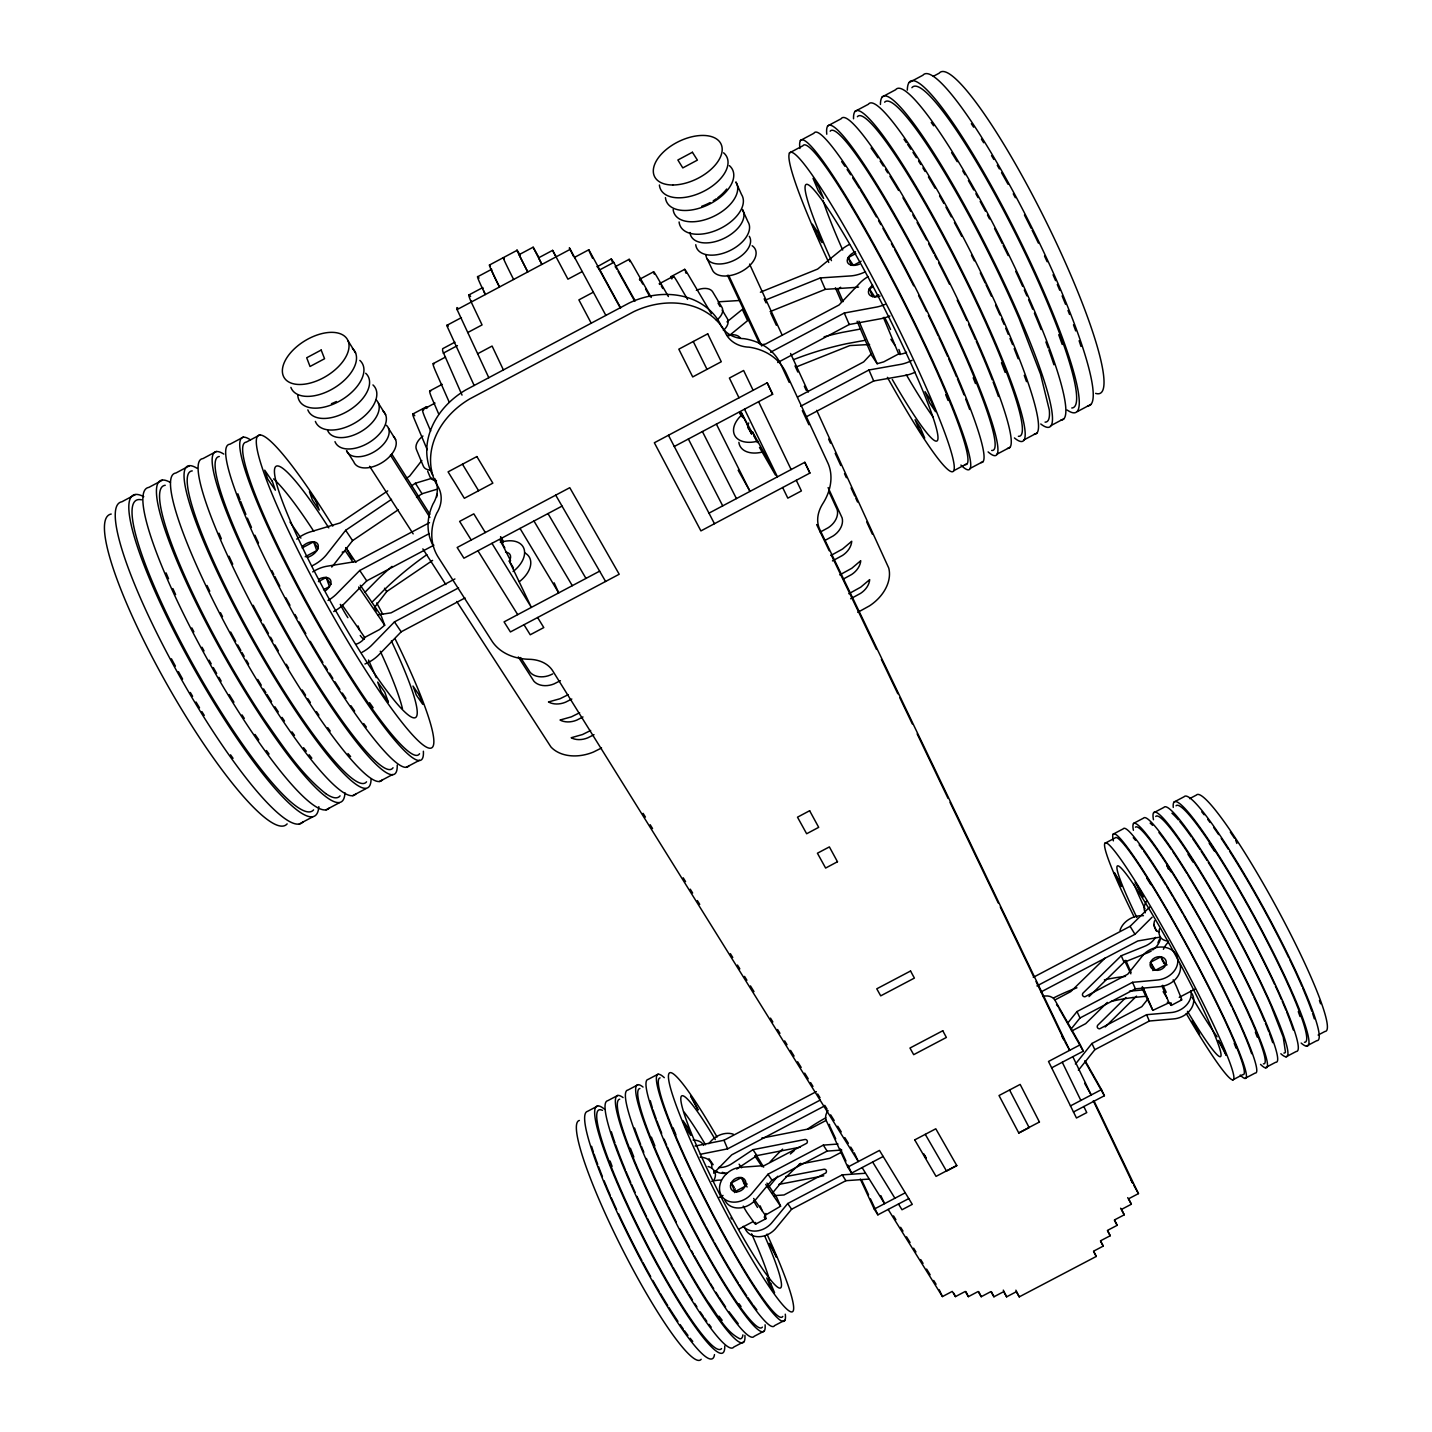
<?xml version="1.0" encoding="UTF-8"?>
<svg xmlns="http://www.w3.org/2000/svg" width="1432" height="1432" viewBox="0 0 1432 1432"><rect width="100%" height="100%" fill="white"/><g stroke="black" fill="none" stroke-linecap="round" stroke-linejoin="round"><path stroke-width="1.5" d="M597.251 266.746L611.285 258.923L612.448 262.235M454.911 342.176L442.631 348.71L442.631 350.93L462.035 395.107M519.333 254.556L533.169 247.181L538.486 256.775M374.558 607.419L386.73 591.541L432.589 560.413M421.831 460.495L409.642 476.104L405.99 478.574M398.257 509.774L352.594 540.616L334.479 563.778A26.062 15.68 -33.1 0 1 331.741 567.054M391.527 499.338L345.667 530.288L327.445 553.486A26.17 15.662 -33 0 1 311.8 565.944M1191.8 993.378A19.69 15.895 -20.6 0 1 1190.422 1009.793A19.69 15.895 -20.6 0 1 1173.005 1018.957L1149.341 1021.016L1094.836 1049.71L1080.498 1067.646A19.601 15.931 -24.9 0 1 1078.332 1070.116M1148.213 998.605L1141.787 1006.66L1099.669 1028.838A3.043 2.452 -23.3 0 1 1097.628 1025.33L1125.928 997.513M1190.815 990.819A19.762 15.913 -20.7 0 1 1170.338 1012.621L1146.602 1014.697L1091.936 1043.481L1077.544 1061.452A19.672 15.949 -24.9 0 1 1075.36 1063.958M772.475 1192.999L781.639 1182.044M1067.663 1023.146L1077.007 1011.565L1132.551 982.316L1156.626 980.097A20.084 15.985 -21 0 0 1177.194 965.275A20.084 15.985 -21 0 0 1166.4 947.644A20.084 15.985 -21 0 0 1142.11 956.325L1127.7 974.243L1084.901 996.797A3.097 2.47 -23.5 0 1 1082.861 993.253L1121.256 955.735L1143.935 946.588A19.833 15.609 -21.4 0 0 1155.606 937.369M1070.706 1029.536L1079.996 1017.991L1135.379 988.832L1159.383 986.648A20.012 15.967 -20.9 0 0 1180.165 964.631M768.554 1187.253L777.755 1176.245M868.597 1179.109L845.9 1180.684L791.592 1209.252L776.43 1227.6A19.654 15.824 -36.8 0 1 759.103 1236.711A19.654 15.824 -36.8 0 1 745.052 1228.459M864.982 1173.291L842.213 1174.884L787.725 1203.542L772.51 1221.926A19.708 15.824 -36.7 0 1 743.226 1226.329M841.765 1150.039L827.123 1151.095L771.938 1180.147L756.472 1198.709A19.959 15.895 -36.5 0 1 738.858 1207.982A19.959 15.895 -36.5 0 1 724.682 1199.712M838.006 1144.025L823.311 1145.117L767.964 1174.258L752.427 1192.856A20.03 15.913 -36.4 0 1 720.6 1194.002A20.03 15.913 -36.4 0 1 741.543 1167.241L764.223 1165.612L806.86 1143.184A3.079 2.452 -33.9 0 0 805.178 1139.46L752.946 1149.681L732.647 1163.178A19.78 15.537 -35.9 0 1 718.56 1167.527M871.247 353.811L863.675 361.902L797.588 397.004M371.908 602.299L384.94 589.089M365.035 592.204L378.137 578.958A238.016 155.515 -31.8 0 1 392.01 566.374M465.006 597.95L401.175 631.816L379.677 653.941A25.937 16.253 -33.5 0 1 364.927 663.983M458.562 587.872L394.462 621.9L372.857 644.06A26.045 16.235 -33.4 0 1 362.117 652.276M433.896 545.18L366.735 580.855L344.665 603.248A26.492 16.182 -33.3 0 1 333.71 611.553M429.278 533.563L359.736 570.491L337.54 592.955A26.599 16.164 -33.3 0 1 328.053 600.456M1033.295 977.322L1130.099 926.325L1149.789 906.975M1036.929 985.932L1134.985 934.291L1152.116 917.214M1105.2 1026.959L1136.525 996.117M1089.018 996.6L1124.084 962.268L1146.692 953.175A19.762 15.591 -21.4 0 0 1151.346 950.884M1107.312 1002.418L1085.689 1023.647L1072.353 1030.664M1105.343 957.865L1070.742 991.624L1055.277 999.769M713.673 1173.184L731.734 1154.836L824.098 1106.184M360.291 585.223L381.324 616.136L384.689 625.211L379.534 629.543L364.677 637.437M840.638 287.241L837.935 289.515L843.144 301.615M728.96 335.858L747.593 320.661L742.331 309.419L726.991 321.878M766.961 1183.101L776.86 1197.635L780.583 1206.227L765.261 1215.213M387.714 490.89L340.172 522.931L311.478 531.54A26.17 15.662 -33 0 0 296.728 539.112M411.718 485.717L415.387 483.246L431.999 478.234M416.533 497.441L422.01 493.754L436.491 489.404M736.71 1169.049L756.955 1155.606L800.345 1147.139M692.408 152.257L677.873 160.008L682.795 167.902L697.402 160.115L692.408 152.257M489.511 265.01L517.131 250.296M477.823 276.662L491.659 269.288A96.051 2.13 61.9 0 0 499.482 287.009A107.311 2.381 61.9 0 1 490.442 266.066M468.837 294.992L482.799 287.546A110.371 3.115 61.8 0 0 482.978 288.62M533.134 247.271L541.905 264.401L538.629 257.814L552.609 250.367L567.931 279.186L582.251 271.561M488.813 377.726L457.094 309.58L570.258 249.311L605.879 315.434M739.037 1229.032L753.339 1221.478M474.153 385.476L446.73 325.44L460.943 317.868A150.378 6.086 61.8 0 1 461.462 317.886M620.521 307.611L588.821 249.759L574.59 257.348A150.467 0.949 62.2 0 0 575.091 258.601M135.36 494.595L121.845 501.791A184.281 33.455 60.5 0 0 181.542 679.591A184.281 33.455 60.5 0 0 303.119 821.735M162.371 480.221L148.856 487.399A184.298 31.397 60.6 0 0 210.2 664.358A184.298 31.397 60.6 0 0 329.575 807.702M189.4 465.812L175.885 473.025A184.316 29.338 60.7 0 0 238.893 649.126A184.316 29.338 60.7 0 0 356.031 793.668M216.429 451.42L202.914 458.616A184.352 27.28 60.8 0 0 267.587 633.875A184.352 27.28 60.8 0 0 382.505 779.652M243.476 437.029L229.961 444.224A184.37 25.221 60.9 0 0 296.281 618.624A184.37 25.221 60.9 0 0 408.997 765.601M800.309 140.515L813.913 133.266A184.996 19.368 63.1 0 1 916.229 289.264A184.996 19.368 63.1 0 1 980.866 462.5M827.535 125.998L841.157 118.749A185.032 21.462 63.2 0 1 945.156 273.906A185.032 21.462 63.2 0 1 1007.537 448.359M854.779 111.499L868.401 104.25A185.086 23.556 63.3 0 1 974.082 258.53A185.086 23.556 63.3 0 1 1034.226 434.218M882.04 96.982L895.662 89.733A185.122 25.633 63.4 0 1 1003.027 243.154A185.122 25.633 63.4 0 1 1060.915 420.077M909.302 82.465L922.924 75.216A185.158 27.727 63.5 0 1 1031.989 227.778A185.158 27.727 63.5 0 1 1087.604 405.918M259.836 434.916L246.322 442.112A178.642 23.449 61 0 0 311.442 610.676A178.642 23.449 61 0 0 419.522 753.715M789.336 152.973L802.958 145.724A179.233 17.757 63 0 1 901.229 297.337A179.233 17.757 63 0 1 964.989 464.577M933.324 76.308L939.177 73.193A179.412 27.87 63.6 0 1 1048.958 227.455A179.412 27.87 63.6 0 1 1095.623 393.37M467.763 332.528L482.065 324.921L471.218 302.062A118.319 4.045 61.8 0 1 470.895 300.613M443.222 353.185L457.435 345.613M597.198 266.424L599.507 269.986L613.737 262.414L635.02 300.595M433.341 363.549L445.513 357.069M629.113 259.335L615.187 266.746A51.015 0.895 62.3 0 1 616.816 269.127M477.644 353.758L492.089 346.061L503.42 369.957M593.349 292.182L578.886 299.879L591.237 323.22M429.94 390.846L442.148 384.349M639.567 279.294L653.547 271.847M412.935 413.955L426.521 406.724M671.017 276.627L684.639 269.377M422.87 409.552L435.024 403.09M659.418 283.697L673.344 276.286M302.134 547.919L313.644 541.797L318.423 548.76M851.431 265.403L848.138 257.635L855.853 253.518M305.195 556.744L316.758 550.604L313.644 541.797M861.133 261.215L853.383 265.35L848.138 257.635M318.423 581.625L326.21 577.472L331.043 584.453M429.51 522.626L356.407 561.451L328 566.07A26.599 16.164 -33.3 0 0 312.713 571.905M872.625 296.675L869.349 288.852L873.269 286.776M323.56 589.698L329.432 586.583L326.21 577.472M770.541 352.236L844.289 313.035L875.149 307.325A26.689 16.271 -24.1 0 0 885.048 304.407M878.711 294.724L874.773 296.818L869.349 288.852M777.737 362.511L849.248 324.509L880 318.871A26.581 16.289 -24.1 0 0 889.863 315.989M674.239 446.515L772.654 394.248L767.23 382.791L654.352 442.757L700.91 530.896L809.921 473.061L804.838 462.285L708.965 513.157M562.042 506.105L463.932 558.212L457.166 547.489L569.775 487.685L619.197 574.25L510.418 631.942L504.064 621.882L599.65 571.153M454.911 578.958L391.061 612.842L378.155 614.829M898.67 353.919L883.705 361.866L877.172 363.728L871.855 355.673L857.124 321.287M800.649 406.258L868.938 369.993L899.242 364.623A26.134 16.343 -24 0 0 912.059 360.345M805.679 417.106L873.699 380.984L903.896 375.685A26.027 16.361 -23.9 0 0 915.138 372.195M820.232 532.095L828.412 527.602A18.222 13.747 -31.2 0 0 837.183 509.613L828.877 491.498M953.676 470.752L967.119 463.61M560.395 680.683L554.023 683.905A18.258 13.711 -22.6 0 1 533.921 681.238L518.33 656.948M825.065 540.383L833.281 535.89A18.294 13.747 -31.1 0 0 842.106 517.865L828.108 487.596M299.324 823.955L312.677 816.884M326.013 809.814L339.366 802.743M352.72 795.655L366.091 788.585M379.444 781.496L392.798 774.426M406.169 767.337L419.522 760.249M969.75 468.622L983.211 461.498M996.672 454.356L1010.115 447.231M1023.576 440.089L1037.054 432.947M1050.515 425.823L1063.976 418.681M1077.455 411.539L1090.916 404.397M568.343 694.61L560.037 698.744L548.492 701.948L550.282 702.826A18.115 13.497 -22.8 0 0 565.497 702.217L571.816 699.031M830.972 555.437L842.607 548.993L851.718 541.26L851.467 543.193A18.133 13.532 -31 0 1 842.571 555.401L832.475 560.897M579.62 712.742L571.386 716.841L560.055 720.028L561.63 720.779A17.972 13.282 -23 0 0 576.702 720.153L582.985 716.967M839.796 574.894L851.772 568.289L860.722 560.717L860.507 562.436A17.99 13.336 -30.9 0 1 851.646 574.5L843.555 578.922M590.664 730.481L582.484 734.544L571.207 737.731L572.854 738.518A17.828 13.067 -23.1 0 0 587.782 737.838L594.012 734.688M848.836 593.725L860.722 587.174L869.672 579.638L869.421 581.428A17.864 13.121 -30.8 0 1 860.614 593.349L850.662 598.755M601.565 747.987L593.457 752.033A39.004 28.604 -23.1 0 1 550.926 746.949L456.736 601.458M857.786 612.323L869.564 605.826A39.058 28.694 -30.8 0 0 888.735 568.021L816.705 410.358M837.469 861.742L825.62 868.061L817.421 853.221L829.379 846.903L837.487 861.778M597.609 1106.041L587.514 1111.357A138.546 19.242 63.1 0 0 637.401 1253.447A138.546 19.242 63.1 0 0 714.478 1354.6M617.783 1095.408L607.687 1100.725A138.564 18.061 63 0 0 654.692 1234.241A138.564 18.061 63 0 0 733.739 1347.064L743.942 1341.712M637.956 1084.758L627.878 1090.074A138.564 16.88 62.9 0 0 676.083 1222.982A138.564 16.88 62.9 0 0 754.145 1336.342L764.348 1330.972M658.147 1074.107L648.052 1079.442A138.582 15.68 62.9 0 0 697.473 1211.723A138.582 15.68 62.9 0 0 774.551 1325.62L784.772 1320.25M1113.129 834.176L1123.279 828.806A138.976 12.261 61.6 0 1 1201.448 946.427A138.976 12.261 61.6 0 1 1255.166 1073.051L1244.909 1078.439M1133.428 823.454L1143.577 818.102A138.994 13.461 61.5 0 1 1222.982 935.078A138.994 13.461 61.5 0 1 1275.697 1062.258L1265.441 1067.646M1153.727 812.75L1163.894 807.397A139.011 14.66 61.5 0 1 1244.515 923.747A139.011 14.66 61.5 0 1 1296.246 1051.464L1285.972 1056.852M1174.043 802.045L1184.192 796.693A139.047 15.859 61.4 0 1 1266.067 912.399A139.047 15.859 61.4 0 1 1316.778 1040.67L1306.503 1046.058M1105.003 843.269L1115.152 837.917A134.662 11.295 61.6 0 1 1190.278 952.191A134.662 11.295 61.6 0 1 1242.833 1074.609L1232.576 1080.014M1189.616 798.644L1196.4 795.064A134.733 15.949 61.4 0 1 1276.288 906.904A134.733 15.949 61.4 0 1 1324.976 1031.452L1318.12 1035.05M695.057 1146.065L723.983 1140.266L816.347 1091.614M942.775 1030.754L909.964 1048.045L913.688 1054.668L946.373 1037.448L942.775 1030.754M700.337 1154.282L727.617 1148.858L820.268 1100.062M1041.01 991.946L1137.796 940.967L1160.26 937.083M826.21 1120.379L810.78 1128.506L761.645 1138.172M741.508 1177.587L745.177 1186.251L734.849 1191.693L731.215 1183.011L741.508 1177.587L747.092 1186.985M1150.505 962.268L1160.851 956.809L1165.809 964.828L1155.427 970.287L1150.505 962.268L1153.297 968.909A8.288 6.623 -20.9 0 0 1152.85 970.556M719.15 1197.474L722.999 1195.434M841.157 1152.348L829.755 1158.345L799.128 1164.27M828.09 1110.606A11.76 9.362 -32.6 0 0 826.318 1120.701L847.78 1167.098L879.481 1150.415L912.274 1204.348L901.999 1209.754L898.473 1204.008M1042.818 996.457A11.76 9.398 -24.9 0 1 1054.99 1000.288L1080.265 1044.751L1048.51 1061.47L1076.47 1117.998L1086.763 1112.592L1083.827 1106.542M1169.031 1002.758L1152.85 1010.348L1141.948 988.187M1179.234 997.37L1195.398 988.903M847.78 1167.098L851.575 1173.112L883.168 1156.483M914.69 1139.908L935.794 1128.792L956.844 1165.666L946.516 1171.09L925.269 1134.341M1051.643 1067.842L1083.308 1051.178L1080.265 1044.751M755.666 1224.091L765.923 1218.704M1171.304 1005.389L1181.597 999.983M956.737 1165.487L936.045 1176.37L914.726 1139.89M1018.743 1132.873L1039.471 1121.99M860.292 1179.073L874.254 1209.091L905.257 1192.802M1070.438 1105.916L1101.476 1089.591L1085.152 1060.772M874.254 1209.091L877.888 1214.837L908.765 1198.602M1073.445 1112.002L1104.394 1095.731L1101.476 1089.591M888.162 1209.431L942.435 1296.569L952.244 1291.413L955.448 1296.604L965.222 1291.485L968.372 1296.658L978.11 1291.539L981.224 1296.712L990.872 1291.628L993.933 1296.783L1003.617 1291.7L1006.624 1296.837L1016.29 1291.754L1019.244 1296.873L1096.286 1256.437L1093.547 1251.192L1103.231 1246.109L1100.492 1240.828L1110.212 1235.744L1107.491 1230.392L1117.175 1225.327L1114.49 1219.939L1124.245 1214.819L1121.56 1209.378L1131.352 1204.24L1128.684 1198.745L1138.458 1193.608L1094.102 1101.136M552.663 673.935L550.21 675.081A18.204 13.694 -22.6 0 1 530.18 672.396L520.568 657.539M760.392 292.2L817.636 269.073L841.211 249.866A26.259 15.77 -24.3 0 1 849.534 244.389M764.903 300.308L820.339 277.933L849.462 276A26.259 15.77 -24.3 0 0 865.501 271.704M770.094 311.603L825.297 289.353L854.349 287.492A26.152 15.788 -24.3 0 0 858.556 287.062M796.264 366.95L849.82 345.577L869.6 344.503M342.194 552.179L345.577 551.195L352.97 562.114M785.667 1176.621L824.295 1169.192A3.043 2.452 -34.1 0 1 825.96 1172.88L784.002 1194.968L773.817 1195.648M778.793 1184.407L823.74 1175.797M761.233 344.844L765.547 344.056L838.991 305.016L859.2 283.751A26.689 16.271 -24.1 0 1 868.132 276.591M860.435 329.038L842.249 332.403A238.41 156.124 -25.8 0 0 824.134 336.806M865.268 340.279L847.135 343.608A237.354 156.195 -25.8 0 0 793.525 359.629M1121.954 976.767L1125.498 976.373M1129.49 991.195L1143.738 989.87L1142.342 986.648M1132.282 997.585L1146.477 996.26L1144.419 991.463M718.255 301.83L739.95 300.469M325.673 793.561C300.344 773.387 282.516 745.678 264.115 719.455A178.57 29.428 60.6 0 1 165.235 485.287M611.285 258.923L613.737 262.414M738.196 1323.633L728.888 1311.533M303.566 747.683L306.323 751.191M309.079 754.7L311.836 758.208M719.007 1316.151L722.158 1320.304M738.984 1303.711L741.042 1306.503M291.967 731.859L294.509 735.368M369.546 702.665L373.125 707.712M709.001 1158.739L713.172 1164.681M731.215 1183.011L734.33 1187.45M342.141 604.93L363.871 636.255A17.918 2.309 61.1 0 1 360.238 635.486M753.644 1198.459L764.795 1214.533A13.514 1.325 62.8 0 1 764.545 1217.54M739.091 1164.198L741.579 1167.796M358.662 587.013L384.689 625.211M765.744 1184.461L780.583 1206.227M282.014 717.378L284.485 721.012M1230.303 832.064L1234.527 838.329M752.946 1149.681L756.955 1155.606M346.061 547.883L355.888 562.4M756.007 1154.622L763.65 1167.134M359.736 570.491L366.735 580.855M394.462 621.9L401.175 631.816M767.964 1174.258L771.938 1180.147M787.725 1203.542L791.592 1209.252M754.7 1155.731L762.11 1166.686M890.901 339.277L895.215 345.685M345.667 530.288L352.594 540.616M384.51 588.23L386.73 591.541M719.168 1297.303L725.577 1306.933M1209.163 843.215L1214.39 851.073M1188.023 854.349L1193.178 862.243M369.581 466.259L413.168 533.868M422.852 548.886L445.853 584.56M1170.964 871.82L1166.901 865.483L1168.279 868.991M823.311 1145.117L827.123 1151.095M842.213 1174.884L845.9 1180.684M391.688 453.944L429.869 514.267M390.435 455.161L429.886 517.399M1146.781 878.21L1150.809 884.582M415.387 483.246L422.01 493.754M388.502 428.293L395.572 439.535M378.424 403.233L385.602 414.689M471.235 540.025L459.618 521.391L473.813 513.855L485.323 532.543M477.93 550.783L517.704 614.632M524.005 624.746L530.234 634.77L543.784 627.574L537.609 617.514M862.1 1167.581L884.582 1203.668L880.805 1195.595M643.075 813.322L645.438 817.117M650.164 824.707L652.545 828.555M683.189 877.798L685.552 881.593M690.26 889.183L692.64 893.013M697.348 900.567L699.729 904.398M730.374 953.658L732.754 957.489M737.462 965.043L739.825 968.855M744.533 976.409L746.913 980.24M750.44 985.896L753.984 991.606M770.488 1018.134L772.85 1021.947M777.576 1029.518L779.939 1033.331M784.647 1040.885L787.009 1044.698M790.553 1050.372L794.08 1056.082M797.624 1061.756L801.168 1067.449M804.695 1073.123L808.239 1078.833M810.602 1082.61L812.964 1086.423M817.672 1093.994L820.035 1097.789M824.76 1105.361L827.123 1109.173M830.649 1114.848L834.194 1120.54M837.738 1126.232L841.264 1131.924M844.808 1137.599L848.353 1143.291M850.715 1147.086L853.078 1150.881M893.532 1215.911L895.895 1219.724M900.621 1227.313L902.983 1231.108M906.528 1236.801L910.072 1242.493M913.616 1248.185L915.961 1251.98M920.704 1259.569L923.049 1263.382M926.593 1269.056L930.138 1274.766M933.682 1280.459L936.045 1284.253M348.119 340.941A36.946 20.675 -31.3 0 1 306.251 383.919A36.946 20.675 -31.3 0 1 292.719 350.428A36.946 20.675 -31.3 0 1 348.119 340.941L355.584 352.934M1130.099 926.325L1134.985 934.291M491.964 543.337L531.362 607.383L509.255 561.004L513.408 567.788M872.643 1162.032L894.91 1198.226M504.834 547.865L500.269 540.401L510.58 560.646M1163.142 991.642L1167.044 998.05M500.735 537.036L503.026 540.777M462.464 464.219L478.592 490.728M1130.832 973.814L1124.568 960.55M520.013 528.426L558.713 592.884L554.166 582.842M718.076 303.172L720.135 306.609M722.193 310.046L727.349 318.656A15.34 9.236 -26.6 0 1 723.375 330.488M533.957 521.015L572.299 585.67M711.364 313.769L687.485 273.423A26.814 1.056 62.6 0 0 684.693 269.771M570.258 249.311L569.327 247.843L573.588 256.489M687.575 299.377L678.643 284.073A50.675 1.772 62.5 0 0 673.47 277.02M923.891 1154.138L926.146 1157.987M923.926 1154.299L926.182 1158.148M547.991 513.569L585.974 578.421M739.95 412.094L743.226 417.768M753.841 435.919L757.707 442.613L752.462 431.891L777.433 476.82L744.533 409.194M739.592 412.935L741.722 416.623M759.497 447.428L775.446 475.048M555.706 495.15L605.593 581.464M749.527 430.334L751.711 434.129L746.502 423.46M668.386 296.531L658.648 279.616A50.925 1.486 62.5 0 0 654.299 274.103M1059.161 1008.665L1083.308 1051.178M1084.812 1061.184L1104.394 1095.731M651.22 297.462L633.946 266.978A51.015 1.199 62.4 0 0 629.973 261.644M645.581 289.031L649.842 296.585M1061.756 1036.07L1063.922 1039.918M1064.961 1041.87L1069.704 1050.318L819.731 529.303A35.37 26.564 -31.9 0 1 822.845 503.581A56.117 43.067 -30.7 0 0 828.072 463.449L786.025 372.821A66.051 52.483 -31 0 0 748.739 347.117L747.987 347.117A35.89 29.016 -33.8 0 1 724.664 331.114A76.29 62.023 -29.7 0 0 633.803 311.639L469.607 398.991A76.272 61.862 -23.2 0 0 436.527 484.302A35.854 28.855 -19.3 0 1 437.351 512.191L436.939 512.799A66.015 52.304 -22.2 0 0 438.407 557.46L492.286 641.572A56.063 42.924 -22.8 0 0 529.196 659.293A35.335 26.438 -21.8 0 1 552.734 670.874L858.341 1161.549L854.242 1152.778M1084.651 1083.326L1091.202 1094.997L1072.837 1056.691M738.16 470.233L750.028 491.373L716.394 424.123M1130.653 1179.538L1132.819 1183.423L1093.296 1100.796M1133.858 1185.392L1138.458 1193.608M634.788 301.257L619.859 274.479A51.015 0.895 62.3 0 0 618.159 271.436M1127.7 1197.653L1131.352 1204.24M1120.612 1208.214L1124.245 1214.819M599.507 269.986L620.503 308.327M555.294 255.326L556.117 256.847M1114.472 1220.368L1117.175 1225.327M1107.527 1230.786L1110.212 1235.744M1100.582 1241.168L1103.231 1246.109M1093.636 1251.478L1096.286 1256.437M555.061 255.057L552.609 250.367M668.458 435.274L714.461 523.718M1009.56 1089.985L1029.161 1127.628L1018.832 1133.07L999.017 1095.534L1020.157 1084.418L1039.417 1122.008M688.362 439.015L722.712 505.854M702.414 431.551L736.424 498.587M1015.897 1290.178L1019.244 1296.873M1003.295 1290.125L1006.624 1296.837M693.267 341.514L706.996 369.331M991.445 1291.736L993.933 1296.783M751.997 432.464L741.221 412.434L746.018 422.261M740.004 412.452L741.919 416.372M739.503 411.861L741.239 415.423M739.002 397.792L729.389 378.066L743.62 370.494L753.125 390.292M782.642 487.524L787.815 498.139L801.401 490.925L796.299 480.293M1062.276 1062.24L1080.856 1100.438M978.754 1291.646L981.224 1296.712M965.92 1291.574L968.372 1296.658M758.602 401.712L791.144 469.553M816.652 524.577L829.217 550.747M831.151 554.775L876.545 649.448M881.396 659.436L897.792 693.732M899.761 697.67L912.291 723.912M917.16 733.9L948.038 798.376M950.007 802.332L998.283 903.019M1000.27 906.993L1034.047 977.483M1036.016 981.475L1063.994 1039.865M953.819 1293.221L955.448 1296.604M707.104 258.762L712.796 270.773A23.825 14.034 -26 0 0 743.942 270.075A23.825 14.034 -26 0 0 752.14 245.731M939.213 1289.749L942.435 1296.569M767.176 382.827L772.6 394.283M804.784 462.321L809.868 473.097M728.637 275.266L761.788 346.043M727.492 275.302L759.712 344.002M1077.007 1011.565L1079.996 1017.991M1091.936 1043.481L1094.836 1049.71M862.064 1180.863L868.58 1194.843M870.441 1198.852L877.888 1214.837M789.247 382.451L780.834 364.355A65.782 52.447 -31.1 0 0 743.638 338.632L742.904 338.632A35.728 28.998 -33.9 0 1 719.616 322.63A75.986 61.97 -29.8 0 0 629.06 303.065L465.579 390.041A75.95 61.809 -23.2 0 0 432.715 475.173M802.332 410.626L808.883 424.713M830.113 1126.769L835.715 1138.852M840.387 1148.929L845.972 1161.03M847.833 1165.057L851.575 1173.112M749.58 264.115L782.212 335.213M790.589 353.489L808.31 392.064M764.187 298.823L766.048 302.886M770.72 313.053L776.341 325.261M795.011 365.912L797.821 372.016M804.354 386.246L806.216 390.31M828.645 439.105L830.506 443.168M835.178 453.335L840.781 465.525M844.522 473.652L846.384 477.715M851.056 487.882L854.797 496.027M855.727 498.05L857.553 502.023M866.718 521.946L872.321 534.136M449.326 402.41L436.044 372.32A50.961 2.9 61.5 0 1 434.057 364.068M500.52 536.785L503.151 542.8M820.339 277.933L825.297 289.353M438.64 413.848L432.607 399.904A50.872 3.204 61.5 0 1 430.656 391.312M1125.821 960.317L1131.047 972.453M835.393 287.796L841.479 301.884M868.938 369.993L873.699 380.984M844.289 313.035L849.248 324.509M1121.256 955.735L1124.084 962.268M1132.551 982.316L1135.379 988.832M1146.602 1014.697L1149.341 1021.016M1264.635 1021.338L1260.071 1010.688A134.68 13.049 61.5 0 0 1253.949 997.245M858.967 321.215L877.172 363.728M1143.345 988.169L1152.85 1010.348M430.674 431.032L425.447 418.77A50.603 3.455 61.4 0 1 423.621 409.964M760.141 1205.851L762.343 1211.024M723.983 1140.266L727.617 1148.858M427.237 449.72L414.224 418.806A26.778 1.933 61.3 0 1 414.761 415.763M1005.747 328.304L1008.307 334.408M1010.008 338.489L1012.567 344.575M883.383 317.421L898.115 352.612A17.99 1.736 62.9 0 0 898.884 349.498M1161.996 985.986L1168.709 1002.006A13.532 0.985 61.6 0 0 1170.964 1003.689M427.667 471.2L429.976 476.767A15.305 9.219 -30.9 0 0 436.474 480.722M1160.851 956.809L1162.909 961.821M1153.745 924.481L1156.501 931.194M945.711 394.677L948.038 400.405M673.112 1127.843L675.94 1134.806M651.399 1137.169L654.872 1145.904M1265.405 1023.11L1268.859 1031.881M973.205 377.78L975.461 383.525M1234.205 1043.337L1236.12 1048.17M1014.196 348.638L1018.152 358.77M630.402 1148.231L633.821 1157.002M1001.469 362.779L1005.157 372.427M1255.363 1032.221L1257.224 1037.072M610.086 1161.048L612.091 1166.346M358.107 625.963L359.593 630.098M1298.287 1011.601L1300.041 1016.505M1235.583 839.886L1236.872 843.448M1024.256 375.345L1026.511 381.646M1058.731 334.712L1062.222 344.486M1269.558 1033.636L1272.708 1042.657M1319.445 1000.467L1320.59 1003.778M384.975 589.125A236.96 155.587 -31.8 0 1 426.861 554.667M287.134 823.883A178.535 33.401 60.4 0 1 168.332 686.716A178.535 33.401 60.4 0 1 111.213 514.052M233.04 758.316A178.535 32.399 60.5 0 1 230.534 754.807M204.257 715.427A178.535 32.399 60.5 0 1 201.894 711.632M199.531 707.802A178.535 32.399 60.5 0 1 196.005 702.002M192.604 696.31A178.535 32.399 60.5 0 1 190.331 692.479M182.58 679.037A178.535 32.399 60.5 0 1 178.463 671.68M175.402 666.149A178.535 32.399 60.5 0 1 171.41 658.774M273.601 478.861A143.63 18.831 61 0 1 313.769 531.308M380.286 651.238A143.63 18.831 61 0 1 402.481 708.715M423.371 751.227A184.388 24.201 61 0 1 310.368 610.515A184.388 24.201 61 0 1 250.457 439.892M290.034 522.107A143.612 19.636 60.9 0 1 300.917 538.128M368.489 660.062A143.612 19.636 60.9 0 1 376.222 677.64M393.03 767.749A178.624 25.436 60.9 0 1 282.802 625.891A178.624 25.436 60.9 0 1 219.275 456.504M366.341 727.08A178.624 24.434 60.9 0 1 363.71 723.59M354.635 711.06A178.624 24.434 60.9 0 1 350.894 705.707M345.918 698.422A178.624 24.434 60.9 0 1 342.338 693.034M339.903 689.365A178.624 24.434 60.9 0 1 335.016 681.811M332.833 678.392A178.624 24.434 60.9 0 1 329.521 673.165M327.319 669.621A178.624 24.434 60.9 0 1 325.1 666.041M322.88 662.425A178.624 24.434 60.9 0 1 310.261 641.321M305.822 633.66A178.624 24.434 60.9 0 1 299.199 622.007M297.068 618.212A178.624 24.434 60.9 0 1 295.028 614.525M289.962 605.271A178.624 24.434 60.9 0 1 285.988 597.896M279.795 586.153A178.624 24.434 60.9 0 1 274.819 576.452M273.816 574.483A178.624 24.434 60.9 0 1 271.829 570.545M258.494 542.997A178.624 24.434 60.9 0 1 254.932 535.228M251.459 527.459A178.624 24.434 60.9 0 1 247.432 518.115M245.874 514.357A178.624 24.434 60.9 0 1 240.683 501.415M240.021 499.661A178.624 24.434 60.9 0 1 237.855 493.789M371.085 778.954A184.334 28.318 60.7 0 1 252.963 641.017A184.334 28.318 60.7 0 1 197.097 468.3M395.035 638.69A178.642 22.447 61 0 1 401.873 722.265A178.642 22.447 61 0 1 263.864 472.667A178.642 22.447 61 0 1 332.797 526.117M345.774 547.615A178.642 22.447 61 0 1 352.397 558.981M376.741 602.926A178.642 22.447 61 0 1 382.666 614.203M391.384 640.945A143.63 18.025 61 0 1 389.898 694.896A143.63 18.025 61 0 1 281.639 499.32A143.63 18.025 61 0 1 328.805 527.889M374.504 607.114A143.63 18.025 61 0 1 376.491 610.927M313.59 809.868A178.553 31.415 60.5 0 1 193.052 664.591A178.553 31.415 60.5 0 1 141.482 499.804M269.055 754.055A178.57 30.412 60.6 0 1 266.442 750.529M258.78 739.825A178.57 30.412 60.6 0 1 255.003 734.419M244.281 718.417A178.57 30.412 60.6 0 1 242.008 714.908M233.935 702.181A178.57 30.412 60.6 0 1 229.227 694.574M221.172 681.131A178.57 30.412 60.6 0 1 218.917 677.3M216.662 673.434A178.57 30.412 60.6 0 1 213.332 667.616M211.202 663.839A178.57 30.412 60.6 0 1 209.126 660.17M204.042 650.933A178.57 30.412 60.6 0 1 202.019 647.246M193.875 631.834A178.57 30.412 60.6 0 1 191.852 627.932M175.599 594.566A178.57 30.412 60.6 0 1 172.86 588.552M168.546 578.743A178.57 30.412 60.6 0 1 166.058 572.889M397.219 765.1A184.352 26.259 60.9 0 1 281.656 625.766A184.352 26.259 60.9 0 1 223.786 454.087M344.951 792.809A184.316 30.376 60.6 0 1 224.269 656.268A184.316 30.376 60.6 0 1 170.444 482.495M366.538 781.8A178.588 27.423 60.7 0 1 254.162 641.106A178.588 27.423 60.7 0 1 192.246 470.895M350.607 756.579A178.606 26.438 60.8 0 1 347.994 753.572M330.219 731.054A178.606 26.438 60.8 0 1 327.767 727.689M318.889 715.141A178.606 26.438 60.8 0 1 316.49 711.632M310.368 702.521A178.606 26.438 60.8 0 1 307.898 698.762M305.553 695.164A178.606 26.438 60.8 0 1 302.224 690.009M288.62 668.118A178.606 26.438 60.8 0 1 286.293 664.269M278.327 650.772A178.606 26.438 60.8 0 1 274.98 644.991M272.76 641.106A178.606 26.438 60.8 0 1 270.559 637.222M268.446 633.427A178.606 26.438 60.8 0 1 263.327 624.209M261.304 620.503A178.606 26.438 60.8 0 1 253.195 605.288M232.736 564.172A178.606 26.438 60.8 0 1 229.048 556.225M221.351 538.808A178.606 26.438 60.8 0 1 219.006 533.223M318.817 806.663A184.298 32.417 60.5 0 1 195.593 671.501A184.298 32.417 60.5 0 1 143.773 496.689M340.064 795.834A178.57 29.428 60.6 0 1 325.673 793.561M278.291 711.919A178.588 28.425 60.7 0 1 274.944 706.817M271.561 701.591A178.588 28.425 60.7 0 1 267.05 694.466M265.905 692.676A178.588 28.425 60.7 0 1 263.577 688.935M261.25 685.158A178.588 28.425 60.7 0 1 257.76 679.43M248.613 664.036A178.588 28.425 60.7 0 1 246.376 660.17M244.156 656.303A178.588 28.425 60.7 0 1 241.936 652.419M240.845 650.468A178.588 28.425 60.7 0 1 237.748 644.955M235.707 641.268A178.588 28.425 60.7 0 1 230.659 632.031M222.497 616.601A178.588 28.425 60.7 0 1 220.492 612.717M209.77 591.219A178.588 28.425 60.7 0 1 207.014 585.455M347.887 617.693A18.061 2.327 61 0 1 340.279 604.358M302.6 546.236A10.847 6.498 -33 0 1 317.976 544.464A10.847 6.498 -33 0 1 307.343 557.37M364.856 637.616A10.794 6.73 -33.4 0 1 356.3 644.149M318.835 579.19A11.026 6.695 -33.3 0 1 330.362 579.709A11.026 6.695 -33.3 0 1 325.762 590.539M505.55 552.072A10.758 6.766 -31 0 1 509.38 560.897M500.377 542.442A25.955 16.343 -31 0 1 523.682 547.973A25.955 16.343 -31 0 1 513.068 571.529M524.864 552.913A25.848 16.343 -31 0 1 519.315 581.714M971.343 123.707A179.394 26.868 63.5 0 1 973.653 127.162M981.439 139.155A179.394 26.868 63.5 0 1 983.694 142.735M991.571 155.623A179.394 26.868 63.5 0 1 993.844 159.435M997.263 165.253A179.394 26.868 63.5 0 1 999.393 168.94M1001.541 172.699A179.394 26.868 63.5 0 1 1008.003 184.191M1013.265 193.821A179.394 26.868 63.5 0 1 1015.36 197.706M1024.435 215.015A179.394 26.868 63.5 0 1 1031.13 228.261M1032.06 230.14A179.394 26.868 63.5 0 1 1038.379 243.082M1044.537 256.077A179.394 26.868 63.5 0 1 1047.15 261.734M1053.039 274.783A179.394 26.868 63.5 0 1 1055.599 280.618M1057.281 284.503A179.394 26.868 63.5 0 1 1059.734 290.249M1062.114 295.905A179.394 26.868 63.5 0 1 1065.533 304.264M1067.986 310.422A179.394 26.868 63.5 0 1 1069.561 314.431M1073.481 324.813A179.394 26.868 63.5 0 1 1075.701 330.899M1079.119 340.744A179.394 26.868 63.5 0 1 1080.981 346.437M933.127 417.07A144.095 14.266 63 0 1 906.259 374.629M842.714 250.045A144.095 14.266 63 0 1 823.042 200.659M799.933 148.498A184.979 18.33 63 0 1 901.516 296.478A184.979 18.33 63 0 1 960.926 465.06M830.184 131.225A179.269 19.78 63.1 0 1 930.084 282.014A179.269 19.78 63.1 0 1 991.678 450.436M841.676 161.637A179.251 18.759 63.1 0 1 844.898 166.237M847.135 169.531A179.251 18.759 63.1 0 1 850.608 174.74M852.684 177.908A179.251 18.759 63.1 0 1 859.146 188.075M860.256 189.865A179.251 18.759 63.1 0 1 876.384 216.876M878.586 220.725A179.251 18.759 63.1 0 1 880.805 224.627M882.971 228.44A179.251 18.759 63.1 0 1 889.29 239.788M891.42 243.655A179.251 18.759 63.1 0 1 893.55 247.557M894.588 249.454A179.251 18.759 63.1 0 1 913.706 285.845M918.592 295.493A179.251 18.759 63.1 0 1 926.54 311.532M928.419 315.38A179.251 18.759 63.1 0 1 938.157 335.768M939.052 337.701A179.251 18.759 63.1 0 1 947.716 356.622M948.646 358.698A179.251 18.759 63.1 0 1 956.54 376.795M957.417 378.871A179.251 18.759 63.1 0 1 964.004 394.838M965.723 399.188A179.251 18.759 63.1 0 1 969.661 409.463M853.544 118.766A185.068 22.5 63.2 0 1 959.368 265.726A185.068 22.5 63.2 0 1 1014.429 437.941M828.734 262.432A179.215 16.754 63 0 1 815.13 179.269A179.215 16.754 63 0 1 945.245 434.093A179.215 16.754 63 0 1 887.393 377.332M831.455 260.642A144.077 13.461 63 0 1 827.41 207.944A144.077 13.461 63 0 1 929.171 406.67A144.077 13.461 63 0 1 892.297 379.48M911.915 87.71A179.376 25.848 63.5 0 1 1016.702 235.994A179.376 25.848 63.5 0 1 1071.763 407.995M931.248 122.49A179.358 24.845 63.4 0 1 933.646 125.801M951.6 152.669A179.358 24.845 63.4 0 1 957.202 161.691M962.769 170.945A179.358 24.845 63.4 0 1 965.025 174.758M968.408 180.593A179.358 24.845 63.4 0 1 973.742 189.937M975.89 193.75A179.358 24.845 63.4 0 1 978.038 197.616M980.186 201.5A179.358 24.845 63.4 0 1 985.395 211.131M987.489 215.033A179.358 24.845 63.4 0 1 989.566 218.953M994.56 228.494A179.358 24.845 63.4 0 1 1002.239 243.601M1003.17 245.499A179.358 24.845 63.4 0 1 1008.146 255.558M1015.718 271.382A179.358 24.845 63.4 0 1 1022.627 286.346M1024.292 290.034A179.358 24.845 63.4 0 1 1026.905 295.869M1028.606 299.718A179.358 24.845 63.4 0 1 1032.705 309.223M1034.387 313.196A179.358 24.845 63.4 0 1 1041.082 329.539M1045.879 341.926A179.358 24.845 63.4 0 1 1048.099 347.904M1048.815 349.856A179.358 24.845 63.4 0 1 1053.934 364.766M826.765 134.214A185.014 20.424 63.1 0 1 929.547 279.33A185.014 20.424 63.1 0 1 988.098 451.903M880.429 104.447A185.104 24.595 63.3 0 1 988.313 250.349A185.104 24.595 63.3 0 1 1040.778 423.979M857.41 116.726A179.304 21.802 63.2 0 1 958.957 266.674A179.304 21.802 63.2 0 1 1018.367 436.295M871.068 148.051A179.286 20.782 63.2 0 1 877.905 157.806M880.143 161.136A179.286 20.782 63.2 0 1 883.347 165.987M885.531 169.37A179.286 20.782 63.2 0 1 887.75 172.86M889.934 176.297A179.286 20.782 63.2 0 1 898.58 190.438M902.966 197.795A179.286 20.782 63.2 0 1 910.752 211.256M912.846 214.961A179.286 20.782 63.2 0 1 914.958 218.72M917.089 222.533A179.286 20.782 63.2 0 1 926.576 239.896M928.652 243.78A179.286 20.782 63.2 0 1 933.861 253.607M934.827 255.469A179.286 20.782 63.2 0 1 936.779 259.21M938.712 262.951A179.286 20.782 63.2 0 1 949.452 284.198M957.22 300.094A179.286 20.782 63.2 0 1 966.851 320.535M968.641 324.402A179.286 20.782 63.2 0 1 975.478 339.599M976.302 341.442A179.286 20.782 63.2 0 1 992.269 379.856M993.11 382.058A179.286 20.782 63.2 0 1 998.444 396.539M907.315 90.127A185.14 26.689 63.5 0 1 1017.257 234.973A185.14 26.689 63.5 0 1 1067.126 410M884.654 102.209A179.34 23.825 63.3 0 1 1019.19 318.674L1040.545 374.2L1049.298 409.946A179.34 23.825 63.3 0 1 1045.056 422.136M904.004 139.262A179.322 22.805 63.3 0 1 906.384 142.663M907.602 144.417A179.322 22.805 63.3 0 1 910.806 149.161M913.007 152.454A179.322 22.805 63.3 0 1 916.373 157.627M918.574 161.064A179.322 22.805 63.3 0 1 920.722 164.447M922.906 167.938A179.322 22.805 63.3 0 1 925.108 171.5M928.437 176.995A179.322 22.805 63.3 0 1 935.078 188.165M939.571 195.933A179.322 22.805 63.3 0 1 943.813 203.38M945.943 207.192A179.322 22.805 63.3 0 1 951.296 216.859M954.428 222.604A179.322 22.805 63.3 0 1 961.713 236.28M971.451 255.165A179.322 22.805 63.3 0 1 974.297 260.839M980.276 272.903A179.322 22.805 63.3 0 1 985.127 282.927M986.022 284.807A179.322 22.805 63.3 0 1 991.32 296.048M995.58 305.285A179.322 22.805 63.3 0 1 999.93 314.95M1001.612 318.763A179.322 22.805 63.3 0 1 1004.083 324.402M884.582 317.385A18.115 1.754 63 0 1 890.525 329.485M859.468 264.204A10.883 6.534 -24.3 0 1 847.404 262.038A10.883 6.534 -24.3 0 1 855.459 251.728M906.581 352.254A10.829 6.766 -24 0 1 898.723 354.169M880.071 296.012A11.062 6.748 -24.1 0 1 869.152 294.419A11.062 6.748 -24.1 0 1 872.643 285.147M751.317 430.853A10.776 6.784 -26.5 0 1 748.721 422.959M757.761 441.128A25.991 16.396 -26.5 0 1 734.938 435.793A25.991 16.396 -26.5 0 1 742.331 414.439M763.005 451.885A25.883 16.396 -26.4 0 1 738.876 442.327M1201.77 811.872A134.715 15.358 61.4 0 1 1204.133 814.772M1207.749 819.408A134.715 15.358 61.4 0 1 1210.058 822.487M1213.656 827.463A134.715 15.358 61.4 0 1 1218.632 834.587M1221.21 838.4A134.715 15.358 61.4 0 1 1228.334 849.265M1229.551 851.181A134.715 15.358 61.4 0 1 1288.836 957.847M1289.749 959.726A134.715 15.358 61.4 0 1 1301.974 986.379M1302.762 988.241A134.715 15.358 61.4 0 1 1311.891 1011.386M1312.571 1013.355A134.715 15.358 61.4 0 1 1314.325 1018.85M1173.273 807.451A139.029 15.251 61.4 0 1 1255.327 918.145A139.029 15.251 61.4 0 1 1301.151 1043.051M1176.066 805.786A134.715 14.785 61.4 0 1 1254.772 918.234A134.715 14.785 61.4 0 1 1304.427 1042.245M1171.931 813.233A134.697 14.195 61.5 0 1 1178.411 819.927M1179.789 821.538A134.697 14.195 61.5 0 1 1191.37 836.861M1192.57 838.579A134.697 14.195 61.5 0 1 1200.016 849.57M1201.144 851.306A134.697 14.195 61.5 0 1 1207.051 860.489M1208.268 862.404A134.697 14.195 61.5 0 1 1274.516 984.178M1275.357 985.986A134.697 14.195 61.5 0 1 1281.407 999.464M1282.231 1001.326A134.697 14.195 61.5 0 1 1285.972 1010.24M1286.652 1011.941A134.697 14.195 61.5 0 1 1293.257 1029.93M1153.458 819.713A139.011 14.051 61.5 0 1 1232.379 926.898A139.011 14.051 61.5 0 1 1280.852 1053.719M1155.767 816.491A134.697 13.622 61.5 0 1 1202.791 876.384A134.697 13.622 61.5 0 1 1270.739 1005.067L1283.233 1037.126L1285.471 1052.108A134.697 13.622 61.5 0 1 1283.895 1053.039M1150.147 823.132A134.68 13.049 61.5 0 1 1152.599 825.333M1158.936 832.529A134.68 13.049 61.5 0 1 1171.483 849.695M1172.647 851.431A134.68 13.049 61.5 0 1 1186.967 873.61M1188.005 875.274A134.68 13.049 61.5 0 1 1253.107 995.437M1133.41 830.292A138.994 12.852 61.5 0 1 1210.846 938.246A138.994 12.852 61.5 0 1 1260.536 1064.406M1135.451 827.213A134.68 12.458 61.5 0 1 1211.776 940.86A134.68 12.458 61.5 0 1 1263.364 1063.833M1133.267 837.684A134.662 11.886 61.6 0 1 1135.558 840.333M1139.138 844.898A134.662 11.886 61.6 0 1 1142.539 849.462M1143.721 851.127A134.662 11.886 61.6 0 1 1165.684 884.833M1166.704 886.498A134.662 11.886 61.6 0 1 1172.951 896.88M1174.007 898.67A134.662 11.886 61.6 0 1 1182.886 913.92M1183.978 915.818A134.662 11.886 61.6 0 1 1231.681 1006.714M1232.54 1008.504A134.662 11.886 61.6 0 1 1251.675 1053.719M1217.075 1036.768A108.295 9.093 61.6 0 1 1192.176 997.406M1145.045 908.89A108.295 9.093 61.6 0 1 1133.965 884.153M1113.38 840.852A138.976 11.671 61.6 0 1 1189.312 949.577A138.976 11.671 61.6 0 1 1240.237 1075.074M1134.305 917.214A134.644 10.722 61.6 0 1 1124.997 865.429A134.644 10.722 61.6 0 1 1225.756 1052.216A134.644 10.722 61.6 0 1 1186.251 1013.516M1136.865 917.536A108.295 8.61 61.6 0 1 1134.538 885.817A108.295 8.61 61.6 0 1 1213.531 1032.204A108.295 8.61 61.6 0 1 1187.468 1011.332M1162.748 985.288A13.604 0.985 61.6 0 1 1166.221 992.322M1180.863 999.321A13.55 1.038 61.6 0 0 1181.293 998.265L1176.603 986.863A13.604 1.056 61.6 0 0 1173.148 979.828M1163.393 949.291A22.858 13.747 -31.2 0 1 1168.315 942.095M1157.969 942.883A22.787 13.765 -31.2 0 1 1160.063 938.515M1146.584 901.05A20.12 12.369 -31.4 0 0 1144.132 908.676A25.973 15.967 -31.5 0 0 1145.314 912.757M1159.365 932.25A20.227 12.351 -31.3 0 1 1156.429 930.424A26.134 15.931 -31.4 0 1 1153.977 924.481A20.227 12.351 -31.3 0 1 1154.604 920.758M1168.118 941.075A20.299 12.333 -31.3 0 1 1161.406 938.39A26.224 15.913 -31.4 0 1 1158.936 932.447A20.299 12.333 -31.3 0 1 1159.58 928.724M701.161 1359.29A134.232 19.207 63.1 0 1 623.153 1250.727A134.232 19.207 63.1 0 1 579.369 1120.468M692.748 1341.426A134.232 18.634 63.1 0 1 690.152 1338.24M687.969 1335.412A134.232 18.634 63.1 0 1 684.532 1330.776M683.35 1329.147A134.232 18.634 63.1 0 1 680.146 1324.582M677.945 1321.36A134.232 18.634 63.1 0 1 668.887 1307.434M667.742 1305.59A134.232 18.634 63.1 0 1 660.277 1293.275M659.185 1291.449A134.232 18.634 63.1 0 1 652.813 1280.405M650.683 1276.628A134.232 18.634 63.1 0 1 642.878 1262.38M641.912 1260.572A134.232 18.634 63.1 0 1 618.499 1213.656M616.637 1209.628A134.232 18.634 63.1 0 1 611.231 1197.564M610.372 1195.595A134.232 18.634 63.1 0 1 604.089 1180.738M602.407 1176.567A134.232 18.634 63.1 0 1 598.54 1166.561M597.735 1164.377A134.232 18.634 63.1 0 1 594.065 1154.049M593.403 1152.062A134.232 18.634 63.1 0 1 591.595 1146.334M724.735 1345.991A138.546 18.652 63 0 1 642.7 1237.338A138.546 18.652 63 0 1 604.519 1109.191M721.567 1348.568A134.25 18.061 63 0 1 640.534 1231.627A134.25 18.061 63 0 1 602.46 1110.355M711.185 1327.178A134.25 17.488 63 0 1 709.019 1324.332M706.782 1321.288A134.25 17.488 63 0 1 704.472 1318.049M703.416 1316.545A134.25 17.488 63 0 1 700.212 1311.855M696.901 1306.843A134.25 17.488 63 0 1 694.681 1303.442M692.444 1299.916A134.25 17.488 63 0 1 689.007 1294.403M687.951 1292.702A134.25 17.488 63 0 1 680.504 1280.244M679.448 1278.436A134.25 17.488 63 0 1 673.094 1267.284M672.02 1265.387A134.25 17.488 63 0 1 664.233 1251.138M663.267 1249.331A134.25 17.488 63 0 1 655.784 1235.028M654.854 1233.238A134.25 17.488 63 0 1 647.425 1218.381M646.53 1216.538A134.25 17.488 63 0 1 636.972 1196.382M635.128 1192.355A134.25 17.488 63 0 1 631.584 1184.407M630.76 1182.528A134.25 17.488 63 0 1 625.981 1171.394M625.247 1169.604A134.25 17.488 63 0 1 615.706 1144.991M615.026 1143.005A134.25 17.488 63 0 1 611.357 1131.781M744.909 1335.394A138.564 17.47 63 0 1 665.415 1228.692A138.564 17.47 63 0 1 623.081 1097.592M619.716 1099.185A134.25 16.915 63 0 0 639.657 1173.059A134.25 16.915 63 0 0 707.498 1301.276C717.396 1314.111 724.896 1331.277 739.932 1338.813A134.25 16.915 63 0 0 742.886 1334.892M718.094 1295.692A134.268 16.343 62.9 0 1 715.91 1292.273M713.673 1288.728A134.268 16.343 62.9 0 1 710.272 1283.215M709.234 1281.515A134.268 16.343 62.9 0 1 694.43 1256.061M693.374 1254.146A134.268 16.343 62.9 0 1 691.441 1250.655M689.49 1247.093A134.268 16.343 62.9 0 1 679.932 1229.175M676.226 1221.979A134.268 16.343 62.9 0 1 668.762 1207.158M667.849 1205.297A134.268 16.343 62.9 0 1 646.387 1158.452M643.809 1152.259A134.268 16.343 62.9 0 1 641.411 1146.298M640.641 1144.365A134.268 16.343 62.9 0 1 634.591 1128.058M765.082 1324.779A138.582 16.289 62.9 0 1 686.805 1217.415A138.582 16.289 62.9 0 1 643.04 1087.067M762.379 1327.124A134.268 15.77 62.9 0 1 687.235 1217.003A134.268 15.77 62.9 0 1 639.907 1088.535M756.866 1309.85A134.286 15.197 62.9 0 1 753.232 1305.071M752.194 1303.657A134.286 15.197 62.9 0 1 747.844 1297.499M746.716 1295.835A134.286 15.197 62.9 0 1 739.306 1284.54M738.232 1282.839A134.286 15.197 62.9 0 1 714.729 1242.922M713.763 1241.168A134.286 15.197 62.9 0 1 705.994 1226.83M705.063 1225.076A134.286 15.197 62.9 0 1 690.099 1195.917M689.186 1194.073A134.286 15.197 62.9 0 1 681.435 1178.017M680.486 1175.994A134.286 15.197 62.9 0 1 667.545 1147.301M666.65 1145.224A134.286 15.197 62.9 0 1 664.09 1139.12M661.691 1133.267A134.286 15.197 62.9 0 1 656.93 1120.916M656.196 1118.965A134.286 15.197 62.9 0 1 653.028 1109.818M652.401 1107.867A134.286 15.197 62.9 0 1 650.289 1100.707M684.156 1112.145A108.009 11.76 62.9 0 1 705.529 1144.759M751.621 1233.811A108.009 11.76 62.9 0 1 769.539 1280.226M785.273 1314.182A138.6 15.09 62.9 0 1 706.889 1203.542A138.6 15.09 62.9 0 1 664.287 1077.669M782.785 1316.402A134.286 14.624 62.9 0 1 708.589 1205.762A134.286 14.624 62.9 0 1 660.098 1077.884M766.979 1234.098A134.286 14.051 62.8 0 1 771.973 1290.787A134.286 14.051 62.8 0 1 675.17 1102.551A134.286 14.051 62.8 0 1 717.074 1137.026M764.724 1236.013A108.009 11.295 62.8 0 1 762.2 1268.43A108.009 11.295 62.8 0 1 686.751 1121.238A108.009 11.295 62.8 0 1 715.302 1139.603M757.51 1207.427A13.568 1.325 62.8 0 1 753.59 1200.642M755.487 1222.445A13.514 1.378 62.9 0 1 754.27 1222.946L747.182 1212.85A13.568 1.396 62.9 0 1 743.244 1206.102M730.929 1217.719A8.717 5.173 -23.3 0 1 731.448 1218.972M711.722 1181.346A22.787 13.694 -23.3 0 1 720.976 1180.129M713.834 1171.734A22.715 13.694 -23.3 0 1 717.432 1171.609M722.283 1172.307A22.715 13.694 -23.3 0 1 726.221 1174.007M693.088 1139.979A20.048 12.297 -23 0 1 700.892 1142.181A25.901 15.895 -22.9 0 1 703.703 1145.403M711.65 1168.029A20.173 12.279 -23.1 0 0 711.704 1164.646A26.045 15.859 -23 0 0 708.017 1159.365A20.173 12.279 -23.1 0 0 700.176 1157.199M713.888 1180.272A20.227 12.261 -23.1 0 0 715.302 1173.309A26.134 15.841 -23 0 0 711.615 1168.047A20.227 12.261 -23.1 0 0 708.088 1166.507M426.682 408.478A26.778 1.79 61.4 0 1 427.488 407.565M446.73 325.44A150.36 6.963 61.7 0 1 448.27 326.138M432.786 545.019A65.747 52.268 -22.1 0 1 433.162 503.652L433.556 503.044A35.71 28.837 -19.2 0 0 434.88 478.7M727.51 335.321A15.645 9.523 -26.5 0 1 740.523 338.328M716.43 320.374A15.394 9.236 -26.6 0 0 721.925 307.307L712.671 291.842A15.287 9.093 -26.6 0 0 696.364 290.338M422.941 436.044A15.251 9.057 -30.8 0 0 416.39 449.415L423.317 466.098A15.376 9.201 -30.8 0 0 431.48 470.072M436.742 497.011A15.609 9.487 -31 0 1 437.243 494.165M723.59 152.812A36.856 20.8 -26.1 0 1 703.363 191.494A36.856 20.8 -26.1 0 1 659.4 185.014M729.353 165.611A36.695 20.836 -26.1 0 1 709.27 204.239A36.695 20.836 -26.1 0 1 665.45 197.634M726.704 189.042A34.798 19.78 -26.1 0 1 717.736 197.741M716.304 198.78A34.798 19.78 -26.1 0 1 713.261 200.784M710.093 202.592A34.798 19.78 -26.1 0 1 701.716 206.28M673.165 209.537A34.654 19.815 -26.1 0 0 711.883 217.199A34.654 19.815 -26.1 0 0 735.869 181.954L741.525 194.519A34.493 19.851 -26.1 0 1 717.701 229.729A34.493 19.851 -26.1 0 1 679.09 221.96M689.956 232.521A28.962 16.754 -26.1 0 0 722.426 239.126A28.962 16.754 -26.1 0 0 742.403 209.502L747.987 221.835A28.837 16.79 -26 0 1 728.136 251.423A28.837 16.79 -26 0 1 695.755 244.729M749.294 236.316A23.914 14.016 -26 0 1 732.844 260.91A23.914 14.016 -26 0 1 705.94 255.272M352.451 348.513A36.785 20.71 -31.3 0 1 334.999 387.463A36.785 20.71 -31.3 0 1 290.893 387.392M359.844 360.399A36.605 20.746 -31.3 0 1 339.832 400.942A36.605 20.746 -31.3 0 1 297.802 395.429M336.413 401.515A34.726 19.69 -31.3 0 1 331.454 403.681M365.697 373.269A34.583 19.726 -31.3 0 1 349.444 410.143A34.583 19.726 -31.3 0 1 307.844 409.874M375.936 399.671A28.908 16.683 -31.4 0 1 362.475 430.692A28.908 16.683 -31.4 0 1 327.588 430.298M386.425 425.304A23.879 13.944 -31.4 0 1 375.399 451.08A23.879 13.944 -31.4 0 1 346.508 450.65L353.74 461.784A23.771 13.962 -31.4 0 0 382.559 462.303A23.771 13.962 -31.4 0 0 393.478 436.545M383.096 411.127A28.765 16.719 -31.4 0 1 369.76 442.112A28.765 16.719 -31.4 0 1 334.981 441.647M372.964 384.94A34.422 19.762 -31.4 0 1 356.872 421.76A34.422 19.762 -31.4 0 1 315.38 421.402M639.782 280.028A50.925 1.199 62.4 0 1 642.771 284.091M659.579 284.413A50.675 1.468 62.4 0 1 660.313 284.574M661.369 286.167A50.675 1.468 62.4 0 1 662.783 288.512M471.218 302.062A110.353 3.741 61.8 0 1 470.609 296.496M479.022 278.112A96.051 2.685 61.8 0 0 485.358 294.527A110.371 3.115 61.8 0 1 483.819 290.965M513.623 279.473A107.328 1.772 62 0 1 504.189 258.745M519.655 254.359A107.328 1.163 62 0 0 527.764 271.937A96.069 1.056 62 0 1 520.317 256.113M457.094 309.58A118.301 4.708 61.7 0 1 457.864 308.131M781.675 1182.062A176.44 147.908 -34.4 0 1 800.721 1163.303M770.13 1161.943A177.085 147.371 -34.2 0 1 782.624 1149.144M807.63 1129.007A177.085 147.371 -34.2 0 1 825.799 1117.819M790.375 1153.977A177.604 148.266 -34.3 0 1 794.42 1150.433M734.544 1192.588A8.27 6.587 -36.5 0 1 735.278 1188.846M743.62 1183.262A8.27 6.587 -36.5 0 1 747.236 1184.103M708.912 1143.685A19.78 15.537 -35.9 0 1 733.238 1134.162M727.42 1173.059A19.726 15.519 -36 0 1 714.514 1170.588M765.887 1213.477A8.162 6.551 -36.7 0 1 764.205 1217.111M1054.059 997.71A177.264 147.818 -23.5 0 1 1076.936 987.794M1104.358 979.846A177.264 147.818 -23.5 0 1 1121.954 976.803M1111.25 1001.38A176.637 148.355 -23.3 0 1 1132.282 997.621M1163.607 963.342A8.288 6.623 -20.9 0 1 1167.062 964.882M1120.021 930.406A19.833 15.609 -21.4 0 1 1143.434 915.692M1160.171 939.822A19.762 15.591 -21.4 0 1 1152.742 949.935M1171.197 1002.955A8.18 6.587 -20.7 0 1 1167.277 1002.275M829.701 1125.606A11.707 9.362 -32.6 0 1 829.45 1124.371M1056.512 1004.817A11.724 9.38 -24.9 0 1 1058.051 1006.732M686.089 273.279A26.814 1.056 62.6 0 1 685.427 271.74M671.859 278.971A26.814 0.913 62.5 0 1 672.091 277.897M592.58 258.315A150.485 1.826 62.3 0 1 588.821 249.759M321.18 350.052L306.699 357.767L310.028 366.485L324.563 358.734L321.18 350.052M476.874 456.557L448.073 471.862L464.344 498.3L492.841 483.157L476.874 456.557M707.712 333.835L678.822 349.175L692.712 376.938L721.28 361.741L707.712 333.835M809.635 810.727L797.499 817.189L806.646 833.746L818.692 827.338L809.635 810.727M910.555 971.003L876.76 988.814L880.716 995.849L914.386 978.092L910.555 971.003M770.756 1283.609L766.711 1277.953L770.523 1287.135L774.587 1292.756L770.756 1283.609M687.235 1126.716L682.903 1120.558L686.483 1129.257L690.815 1135.415L687.235 1126.716M772.904 1248.74L769.127 1243.352L776.502 1257.224L772.904 1248.74M388.305 701.966L381.198 691.853L377.69 682.08L384.778 692.175L388.305 701.966M818.388 186.106L813.036 178.356L818.263 190.725L823.615 198.493L818.388 186.106M698.028 1109.764L690.618 1095.856L698.028 1109.764M272.295 481.259L264.705 470.197L267.748 479.129L275.374 490.192L272.295 481.259M419.361 695.308L412.989 686.035L416.336 695.039L422.726 704.293L419.361 695.308M316.239 501.773L309.437 491.713L312.409 500.001L319.211 510.06L316.239 501.773M817.26 231.465L812.374 224.18L817.171 235.349L822.058 242.635L817.26 231.465M930.8 400.262L925.018 391.652L929.744 403.054L935.526 411.682L930.8 400.262M920.328 427.703L915.066 419.701L919.433 430.048L924.714 438.067L920.328 427.703M1140.212 890.167L1135.218 882.184L1143.058 897.112L1140.212 890.167M1118.875 879.982L1114.257 872.535L1121.614 886.515L1118.875 879.982M1223.626 1048.904L1218.399 1040.455L1226.204 1055.33L1223.626 1048.904M1197.045 1028.659L1192.212 1020.801L1199.533 1034.727L1197.045 1028.659M672.772 184.996A37.017 20.764 -26.2 0 0 722.104 147.8A37.017 20.764 -26.2 0 0 668.314 147.89A37.017 20.764 -26.2 0 0 672.772 184.996M736.764 1191.871A8.288 6.587 -36.4 0 0 745.446 1180.791A8.288 6.587 -36.4 0 0 732.271 1181.257A8.288 6.587 -36.4 0 0 736.764 1191.871M1155.499 970.252A8.324 6.623 -21 0 0 1166.167 961.23A8.324 6.623 -21 0 0 1152.903 959.046A8.324 6.623 -21 0 0 1155.499 970.252"/></g></svg>
